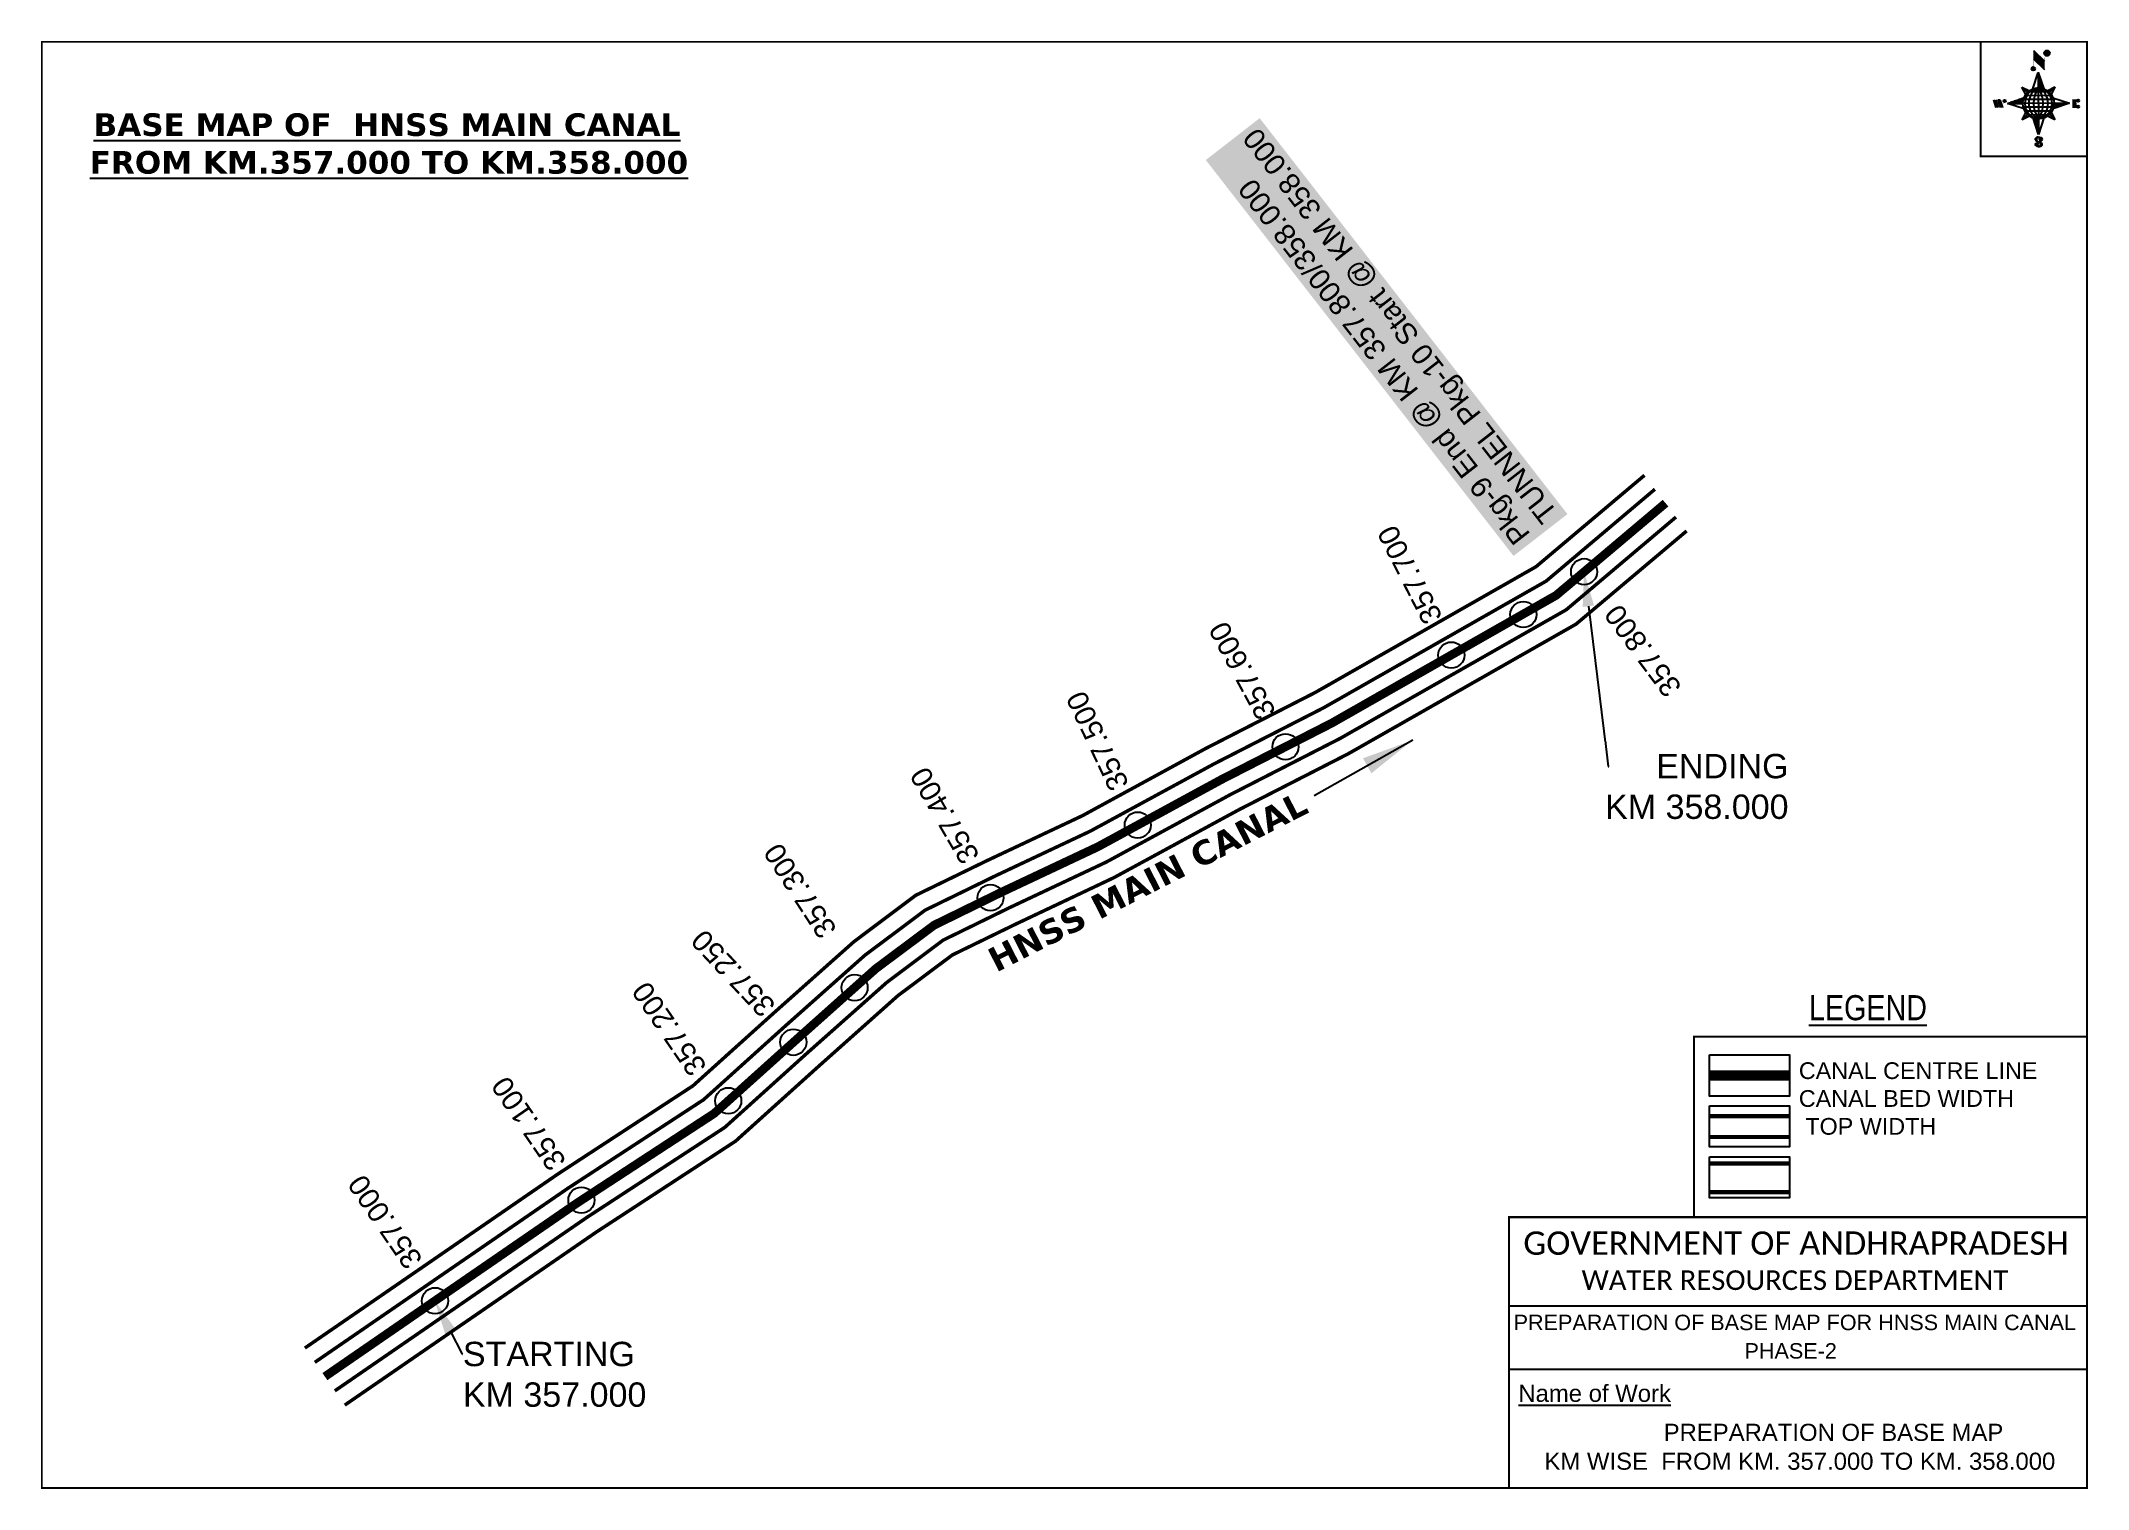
# Model space of a CAD drawing. Header units: inches. Extents: x 806201 to 807377, y 1576041 to 1576873.
import ezdxf
from ezdxf import colors
from ezdxf.entities.mleader import LeaderData, LeaderLine
from ezdxf.enums import TextEntityAlignment as Align
from ezdxf.math import Vec2, Vec3

# ---------------------------------------------------------------- set-up
doc = ezdxf.new("R2010")
doc.units = ezdxf.units.IN
doc.header["$LTSCALE"] = 15
doc.header["$MEASUREMENT"] = 0
doc.header["$PDMODE"] = 32
doc.header["$PDSIZE"] = 15
doc.linetypes.add('HIDDEN2', pattern=[0.1875, 0.125, -0.0625])
for name, color, linetype in [('AQUADUCT', 1, 'Continuous'), ('bord', 1, 'Continuous'), ('CANAL1', 7, 'Continuous'), ('CSMark', 72, 'Continuous'), ('DCBMS', 232, 'Continuous'), ('PAGE', 7, 'Continuous'), ('STRUCTURE', 5, 'Continuous'), ('TEXT', 6, 'Continuous')]:
    doc.layers.add(name, color=color, linetype=linetype)
doc.styles.add('ARIALN', font='ARIALN.TTF')
doc.styles.get("Standard").update_dxf_attribs({"font": 'arial.ttf'})
doc.dimstyles.get("Standard").update_dxf_attribs({"dimtxt": 20, "dimasz": 0.18, "dimexe": 0.18, "dimexo": 0.0625, "dimgap": 0.09, "dimtad": 0, "dimtih": 1, "dimtoh": 1, "dimdec": 4, "dimzin": 0, "dimdsep": 46, "dimtxsty": 'Standard', "dimcen": 0.09, "dimadec": 0, "dimazin": 0, "dimtfac": 1, "dimtdec": 4, "dimtofl": 0, "dimtmove": 0, "dimatfit": 3, "dimfxl": 0, "dimtolj": 1, "dimtzin": 0, "dimarcsym": 0})
pattern_1 = [(267.297113149, (-8720374.938, 50637915.138), (10.5367255337, -0.497431438), [])]
pattern_2 = [(357.297113149, (-8720374.938, 50637915.138), (0.497431438, 10.5367255337), [])]

# ---------------------------------------------------------------- blocks, each defined once
blk = doc.blocks.new('*X26')
at = {"color": 0, "linetype": 'Continuous'}
for p, q in [((6321.6, 240.5), (6322.3, 241.2)), ((6321.6, 240.3), (6322.3, 241)), ((6321.6, 240.1), (6322.3, 240.8)), ((6321.6, 239.9), (6322.4, 240.7)), ((6321.6, 239.8), (6322.4, 240.6)), ((6321.6, 239.6), (6322.5, 240.5)), ((6321.6, 239.4), (6322.5, 240.3)), ((6321.6, 239.2), (6322.6, 240.2)), ((6321.7, 239.1), (6322.6, 240.1)), ((6321.8, 240.8), (6322.4, 241.4)), ((6321.8, 239), (6322.7, 240)), ((6321.8, 239), (6322.8, 239.9)), ((6321.9, 238.9), (6322.9, 239.8)), ((6322, 238.8), (6323, 239.7)), ((6322.1, 241.3), (6322.4, 241.6)), ((6322.1, 238.7), (6323.1, 239.6)), ((6322.2, 238.6), (6323.1, 239.6)), ((6322.3, 238.5), (6323.2, 239.5)), ((6322.4, 238.5), (6323.3, 239.4)), ((6322.5, 238.4), (6323.4, 239.3)), ((6322.7, 238.4), (6323.6, 239.3)), ((6322.8, 238.3), (6323.7, 239.2)), ((6322.9, 238.3), (6323.8, 239.1)), ((6323.1, 238.2), (6323.9, 239.1)), ((6323.2, 238.2), (6324, 239)), ((6323.3, 238.2), (6324.2, 239)), ((6323.5, 238.1), (6324.3, 238.9)), ((6323.7, 238.1), (6324.4, 238.9)), ((6323.8, 238.1), (6324.6, 238.8)), ((6324.1, 238.2), (6324.7, 238.8)), ((6324.3, 238.3), (6324.9, 238.8)), ((6324.6, 238.3), (6325.1, 238.8)), ((6324.8, 238.4), (6325.2, 238.8)), ((6325.1, 238.5), (6325.4, 238.8)), ((6325.4, 238.6), (6325.6, 238.8))]:
    blk.add_line(p, q, dxfattribs=at)
blk = doc.blocks.new('*X25')
at = {"color": 0, "linetype": 'Continuous'}
for p, q in [((6324.4, 240.3), (6324.5, 240.4)), ((6324.6, 240.3), (6324.8, 240.5)), ((6324.7, 240.2), (6325, 240.5)), ((6324.8, 240.2), (6325.2, 240.6)), ((6325, 240.1), (6325.5, 240.6)), ((6325.1, 240.1), (6325.6, 240.6)), ((6325.2, 240), (6325.8, 240.6)), ((6325.3, 240), (6326, 240.6)), ((6325.4, 239.9), (6326.1, 240.6)), ((6325.5, 239.8), (6326.2, 240.5)), ((6325.6, 239.8), (6326.3, 240.5)), ((6325.7, 239.7), (6326.5, 240.4)), ((6325.9, 239.6), (6326.6, 240.3)), ((6326, 239.5), (6326.7, 240.3)), ((6326, 239.4), (6326.8, 240.2)), ((6326.1, 239.3), (6327, 240.2)), ((6326.2, 239.3), (6327.1, 240.1)), ((6326.3, 239.2), (6327.1, 240)), ((6326.4, 239.1), (6327.2, 239.9)), ((6326.5, 239), (6327.3, 239.8)), ((6326.5, 238.9), (6327.4, 239.7)), ((6326.6, 238.8), (6327.5, 239.6)), ((6326.7, 238.7), (6327.5, 239.5)), ((6326.8, 238.6), (6327.6, 239.4)), ((6326.8, 238.5), (6327.7, 239.3)), ((6326.8, 236.5), (6327.4, 237)), ((6326.9, 238.3), (6327.8, 239.2)), ((6326.9, 238.2), (6327.9, 239.1)), ((6326.9, 236.8), (6327.6, 237.4)), ((6327, 238.1), (6327.8, 239)), ((6327, 237.9), (6327.8, 238.8)), ((6327, 237.8), (6327.8, 238.6)), ((6327, 237.6), (6327.8, 238.4)), ((6327, 237.4), (6327.8, 238.2)), ((6327, 237.3), (6327.8, 238)), ((6327, 237.1), (6327.8, 237.9))]:
    blk.add_line(p, q, dxfattribs=at)
blk = doc.blocks.new('H')
at = {"layer": 'bord', "extrusion": (0.000427885, 0.004792, 0.999988)}
h = blk.add_hatch(dxfattribs=at)
h.set_pattern_fill('LINE', color=8, scale=84.387686, angle=-2.7029, style=0)
h.set_pattern_definition(pattern_2)
h.paths.add_polyline_path([(-492, 786, -0.090992), (-448, 775), (-486, 912)])
h = blk.add_hatch(dxfattribs=at)
h.set_pattern_fill('LINE', color=8, scale=84.387686, angle=-92.7029, style=0)
h.set_pattern_definition(pattern_1)
h.paths.add_polyline_path([(-625, 665, -0.090992), (-615, 710), (-751, 671)])
h = blk.add_hatch(dxfattribs=at)
h.set_pattern_fill('LINE', color=8, scale=84.387686, angle=-2.7029, style=0)
h.set_pattern_definition(pattern_2)
h.paths.add_polyline_path([(-504, 533, -0.090992), (-549, 543), (-510, 406)])
h = blk.add_hatch(dxfattribs=at)
h.set_pattern_fill('LINE', color=8, scale=84.387686, angle=-92.7029, style=0)
h.set_pattern_definition(pattern_1)
h.paths.add_polyline_path([(-246, 647), (-372, 653, -0.090992), (-382, 609)])
for p, q in [((-519, 1020, -1217), (-435, 927, -1216)), ((-516, 1087, -1217), (-432, 994, -1217)), ((-538, 774, -1216), (-487, 906, -1216)), ((-487, 906, -1216), (-493, 780, -1216)), ((-487, 906, -1216), (-448, 769, -1216)), ((-865, 701, -1215), (-847, 638, -1215)), ((-847, 700, -1215), (-829, 637, -1215)), ((-829, 699, -1215), (-811, 636, -1215)), ((-829, 699, -1215), (-811, 698, -1215)), ((-811, 698, -1215), (-794, 635, -1215)), ((-752, 665, -1215), (-615, 704, -1215)), ((-627, 794, -1216), (-567, 760, -1216)), ((-627, 794, -1216), (-584, 747, -1215)), ((-599, 731, -1215), (-627, 794, -1216)), ((-421, 753, -1216), (-359, 781, -1216)), ((-359, 781, -1216), (-405, 739, -1216)), ((-359, 781, -1216), (-392, 721, -1215)), ((-379, 693, -1215), (-246, 641, -1215)), ((-213, 669, -1215), (-217, 601, -1215)), ((-752, 665, -1215), (-625, 659, -1215)), ((-619, 614, -1215), (-752, 665, -1215)), ((-639, 526, -1214), (-606, 585, -1215)), ((-639, 526, -1214), (-593, 568, -1215)), ((-577, 553, -1215), (-639, 526, -1214)), ((-511, 400, -1214), (-549, 537, -1214)), ((-460, 533, -1215), (-511, 400, -1214)), ((-505, 527, -1214), (-511, 400, -1214)), ((-371, 513, -1214), (-431, 546, -1215)), ((-371, 513, -1214), (-414, 560, -1215)), ((-399, 576, -1215), (-371, 513, -1214)), ((-246, 641, -1215), (-383, 603, -1215)), ((-373, 647, -1215), (-246, 641, -1215)), ((-197, 600, -1215), (-194, 668, -1215))]:
    blk.add_line(p, q, dxfattribs=at)
at = {"layer": 'bord', "color": 8, "linetype": 'ByBlock', "extrusion": (0.000427885, 0.004792, 0.999988)}
for p, q in [((-375, 679, -1215), (-620, 691, -1215)), ((-386, 711, -1215), (-605, 722, -1215)), ((-411, 744, -1216), (-578, 752, -1216)), ((-493, 780, -1216), (-505, 527, -1214)), ((-373, 647, -1215), (-625, 659, -1215)), ((-378, 616, -1215), (-623, 628, -1215)), ((-392, 585, -1215), (-611, 595, -1215)), ((-420, 555, -1215), (-587, 562, -1215))]:
    blk.add_line(p, q, dxfattribs=at)
at = {"layer": 'bord', "extrusion": (0.000427885, 0.004792, 0.999988), "elevation": -1212}
for points, const_width in [([(-522, 960), (-516, 1093)], 1.61), ([(-434, 933), (-428, 1066)], 1.61), ([(-870, 707), (-846, 706)], 0.642), ([(-829, 643), (-821, 678)], 0.642), ([(-793, 641), (-782, 694)], 0.642), ([(-223, 676), (-174, 673)], 0.706), ([(-829, 643), (-855, 644)], 0.642), ([(-811, 642), (-784, 641)], 0.642), ([(-177, 605), (-226, 607)], 0.706), ([(-195, 645), (-185, 644)], 0.706)]:
    blk.add_lwpolyline(points, dxfattribs=dict(at, const_width=const_width))
for points, const_width in [([(-414, 1073, 1), (-398, 1058, 1)], 22.3), ([(-530, 950, 1), (-520, 939, 1)], 14.8), ([(-776, 697, 1), (-769, 690, 1)], 8.9), ([(-180, 618, 1), (-173, 611, 1)], 9.79), ([(-178, 667, 1), (-171, 660, 1)], 9.79), ([(-490, 362, 1), (-498, 369, 1)], 11.1), ([(-525, 322, 1), (-533, 329, 1)], 11.1)]:
    blk.add_lwpolyline(points, format="xyb", close=True, dxfattribs=dict(at, const_width=const_width))
for points in [[(-537, 317), (-531, 310), (-520, 307), (-505, 307), (-494, 310), (-486, 318), (-487, 326), (-491, 333), (-494, 336), (-503, 341), (-522, 347), (-530, 352), (-534, 355), (-537, 363), (-537, 373), (-530, 381), (-520, 384), (-504, 384), (-493, 380), (-487, 373)], [(-522, 348), (-526, 354), (-528, 361), (-528, 371), (-526, 375), (-521, 381), (-515, 384)], [(-505, 307), (-499, 312), (-497, 319), (-497, 327), (-501, 335), (-509, 343)]]:
    blk.add_lwpolyline(points, dxfattribs=at)
at = {"layer": 'bord', "extrusion": (0.000427885, 0.004792, 0.999988)}
for centre, radius in [((-406, 1065, -1212), 22.3), ((-525, 944, -1212), 14.8), ((-773, 694, -1212), 8.9), ((-498, 659, -1212), 127), ((-177, 615, -1212), 9.79), ((-174, 663, -1212), 9.79), ((-494, 365, -1212), 11.1), ((-529, 325, -1212), 11.1)]:
    blk.add_circle(centre, radius, dxfattribs=at)
at = {"layer": 'bord', "color": 8, "linetype": 'ByBlock', "extrusion": (0.000427885, 0.004792, 0.999988)}
for centre, radius, start, end in [((-482, 658, -1212), 128, 94.9254, 259.6691), ((-437, 656, -1212), 141, 113.2864, 241.308), ((-316, 651, -1212), 222, 142.5892, 212.0053), ((-560, 662, -1212), 141, 293.2864, 61.308), ((-681, 668, -1212), 222, 322.5892, 32.0053), ((-515, 660, -1212), 128, 274.9254, 79.6691)]:
    blk.add_arc(centre, radius, start, end, dxfattribs=at)
at = {"layer": 'bord', "extrusion": (0.000427885, 0.004792, 0.999988)}
for points in [[(-516, 1093, -1212), (-431, 1000, -1212), (-519, 1026, -1212), (-434, 933, -1212)], [(-864, 707, -1212), (-846, 706, -1212), (-846, 644, -1212), (-829, 643, -1212)], [(-829, 705, -1212), (-811, 704, -1212), (-811, 642, -1212), (-793, 641, -1212)], [(-193, 674, -1212), (-197, 606, -1212), (-213, 675, -1212), (-216, 607, -1212)]]:
    blk.add_solid(points, dxfattribs=at)
at = {"layer": 'bord', "extrusion": (0.000427885, 0.004792, 0.999988), "xscale": 7.977342409717546, "yscale": 7.977342408231451, "zscale": 7.977342408476333, "rotation": 138.0840426661453}
for name, p in [('*X25', (38301, -31929, -1212)), ('*X26', (38314, -31951, -1212))]:
    blk.add_blockref(name, p, dxfattribs=at)

msp = doc.modelspace()

# ---------------------------------------------------------------- linework, layer by layer
at = {"layer": 'CANAL1', "color": 200, "const_width": 2}
for points in [[(806352.4, 1576122.2), (806497.8, 1576222.2), (806575.4, 1576272.9), (806621.7, 1576314.6), (806667.9, 1576355.7), (806703.5, 1576382.4), (806744, 1576402.1), (806799.2, 1576428.1), (806870.2, 1576466.8), (806933, 1576498.9), (807059.9, 1576571.2), (807122.2, 1576623.7)], [(806375.3, 1576089.4), (806520.1, 1576189), (806599.9, 1576241.1), (806648.4, 1576284.8), (806693.2, 1576324.7), (806724.5, 1576348.1), (806761.3, 1576366), (806817.3, 1576392.5), (806888.9, 1576431.4), (806952, 1576463.7), (807082.9, 1576538.2), (807146.4, 1576591.7)]]:
    msp.add_lwpolyline(points, dxfattribs=at)
at = {"layer": 'CANAL1', "color": 5, "const_width": 2}
for points in [[(806358.1, 1576114), (806503.4, 1576213.9), (806581.5, 1576264.9), (806628.4, 1576307.2), (806674.2, 1576347.9), (806708.8, 1576373.8), (806748.3, 1576393.1), (806803.7, 1576419.2), (806874.9, 1576457.9), (806937.8, 1576490.1), (807065.7, 1576562.9), (807128.2, 1576615.7)], [(806369.6, 1576097.6), (806514.5, 1576197.3), (806593.7, 1576249), (806641.7, 1576292.3), (806686.9, 1576332.4), (806719.2, 1576356.6), (806757, 1576375.1), (806812.8, 1576401.4), (806884.2, 1576440.2), (806947.3, 1576472.5), (807077.2, 1576546.4), (807140.3, 1576599.7)]]:
    msp.add_lwpolyline(points, dxfattribs=at)
at = {"layer": 'CANAL1', "color": 1, "linetype": 'HIDDEN2', "ltscale": 8, "const_width": 5}
msp.add_lwpolyline([(806363.9, 1576105.8), (806427.2, 1576149.4), (806508.9, 1576205.6), (806587.6, 1576257), (806633.1, 1576297.9), (806680.5, 1576340.2), (806714, 1576365.2), (806752.6, 1576384.1), (806808.2, 1576410.3), (806879.5, 1576449.1), (806915.9, 1576467.7), (806942.5, 1576481.3), (807071.4, 1576554.7), (807087.6, 1576568.3), (807134.3, 1576607.7)], dxfattribs=at)
at = {"layer": 'CANAL1', "color": 1, "ltscale": 100, "const_width": 2}
msp.add_lwpolyline([(807087.6, 1576568.3), (807134.3, 1576607.7)], dxfattribs=at)
at = {"layer": 'CANAL1', "color": 1, "linetype": 'HIDDEN2', "ltscale": 100, "const_width": 6, "elevation": -0.4}
msp.add_lwpolyline([(807205.5, 1576278.8), (807159.5, 1576278.8)], dxfattribs=at)
at = {"layer": 'CANAL1', "color": 5, "const_width": 2.4, "elevation": -0.4}
for points in [[(807205.5, 1576255.5), (807159.5, 1576255.5)], [(807205.5, 1576243.5), (807159.5, 1576243.5)]]:
    msp.add_lwpolyline(points, dxfattribs=at)
at = {"layer": 'CANAL1', "color": 200, "const_width": 2.4, "elevation": -0.4}
for points in [[(807205.5, 1576228.3), (807159.5, 1576228.3)], [(807205.5, 1576211.8), (807159.5, 1576211.8)]]:
    msp.add_lwpolyline(points, dxfattribs=at)
at = {"layer": 'CSMark', "color": 3}
for p in [(807087.5, 1576568.3), (807052.6, 1576543.7), (807011.2, 1576520.4), (806915.9, 1576467.7), (806831, 1576422.7), (806746.4, 1576381), (806668.3, 1576329.3), (806633.1, 1576297.9), (806595.7, 1576264.3), (806511.3, 1576207.2), (806427.2, 1576149.4)]:
    msp.add_point(p, dxfattribs=at)
at = {"layer": 'PAGE', "const_width": 1}
msp.add_lwpolyline([(806201.2, 1576041.8), (807376.5, 1576041.8), (807376.5, 1576872.8), (806201.2, 1576872.8), (806201.2, 1576041.8)], dxfattribs=at)
at = {"layer": 'PAGE'}
for points, const_width in [([(807376.5, 1576872.8), (807315.4, 1576872.8), (807315.4, 1576807), (807376.5, 1576807)], 1), ([(807150.7, 1576301.2), (807376.5, 1576301.2), (807376.5, 1576197.4), (807150.7, 1576197.4)], 1.2), ([(807044.4, 1576197.4), (807376.5, 1576197.4), (807376.5, 1576041.8), (807044.4, 1576041.8)], 1.2)]:
    msp.add_lwpolyline(points, close=True, dxfattribs=dict(at, const_width=const_width))
at = {"layer": 'PAGE', "elevation": -0.4}
for points in [[(807159.5, 1576290.6), (807205.5, 1576290.6), (807205.5, 1576267), (807159.5, 1576267)], [(807159.5, 1576261.3), (807205.5, 1576261.3), (807205.5, 1576237.8), (807159.5, 1576237.8)], [(807159.5, 1576232), (807205.5, 1576232), (807205.5, 1576208.5), (807159.5, 1576208.5)]]:
    msp.add_lwpolyline(points, close=True, dxfattribs=at)
at = {"layer": 'PAGE'}
for points in [[(807044.4, 1576146.4), (807376.5, 1576146.4)], [(807044.4, 1576110.1), (807376.5, 1576110.1)]]:
    msp.add_lwpolyline(points, dxfattribs=at)

# ---------------------------------------------------------------- block references
at = {"layer": 'AQUADUCT', "color": 1, "xscale": 0.0703495379661093, "yscale": 0.07034953800030053, "zscale": 0.07034953795990817, "rotation": 3.078330607406165}
msp.add_blockref('H', (807386.1, 1576793.4, 85.4), dxfattribs=at)

# ---------------------------------------------------------------- texts
at = {"layer": 'CANAL1', "insert": (806742.5, 1576349.9), "char_height": 14, "width": 205.129, "attachment_point": 1, "rotation": 27.1177}
msp.add_mtext('\\pi0.96322;{\\fVerdana|b1|i0|c0|p34;HNSS MAIN CANAL}', dxfattribs=at)
at = {"layer": 'CSMark', "color": 1}
for s, rotation, p in [('357.700', 117.0833, (807001.1, 1576539.5)), ('357.600', 118.5383, (806905.5, 1576484.8)), ('357.800', 126.6429, (807139.3, 1576498.5)), ('357.500', 115.3887, (806820.8, 1576443.6)), ('357.400', 120.3387, (806735.3, 1576402)), ('357.300', 123.1379, (806653.5, 1576359.5)), ('357.250', 133.1842, (806619.2, 1576315.4)), ('357.200', 124.5184, (806578.9, 1576280.6)), ('357.100', 124.5184, (806498.1, 1576226.2)), ('357.000', 124.5184, (806415.6, 1576169.7))]:
    msp.add_text(s, height=12, rotation=rotation, dxfattribs=at).set_placement(p, align=Align.MIDDLE_LEFT)
at = {"layer": 'PAGE', "extrusion": (0.000201441, 0.004807, 0.999988), "style": 'ARIALN'}
msp.add_text('%%ULEGEND', height=14.4, rotation=359.9999, dxfattribs=at).set_placement((807250.6, 1576298.8, 7739.7), align=Align.MIDDLE)
at = {"layer": 'PAGE', "extrusion": (0.000201441, 0.004807, 0.999988)}
for s, height, p in [('PREPARATION OF BASE MAP FOR HNSS MAIN CANAL', 8.878, (807047, 1576113.5, 7738.8)), ('%%UName of Work', 9.822, (807049.7, 1576072.3, 7737.4))]:
    msp.add_text(s, height=height, rotation=359.9999, dxfattribs=at).set_placement(p)
for s, height, p in [('PHASE-2', 8.88, (807206.2, 1576101.6, 7738.7)), ('PREPARATION OF BASE MAP', 9.822, (807230.8, 1576054.8, 7737.5)), ('KM WISE  FROM KM. 357.000 TO KM. 358.000', 9.822, (807211.5, 1576038.2, 7737.5))]:
    msp.add_text(s, height=height, rotation=359.9999, dxfattribs=at).set_placement(p, align=Align.MIDDLE_CENTER)
at = {"layer": 'PAGE', "extrusion": (0.000201441, 0.004807, 0.999988), "attachment_point": 1, "text_direction": (1, -1e-06, -0.000201)}
for s, insert, char_height, width in [('CANAL CENTRE LINE CANAL BED WIDTH {\\H2.3717x; }\\P TOP WIDTH{\\H1.9152x; }', (807210.9, 1576286.4, -0.4), 9.6, 168.926), ('\\pi3.5885;{\\fCalibri|b0|i0|c0|p34;\\H1.3333x;GOVERNMENT OF ANDHRAPRADESH\\P\\pi37.073;\\H0.83998x;WATER RESOURCES DEPARTMENT}', (807049, 1576189.2, -1.3), 10.059, 321.276)]:
    msp.add_mtext(s, dxfattribs=dict(at, insert=insert, char_height=char_height, width=width))
at = {"layer": 'STRUCTURE', "color": 5, "insert": (807047.6, 1576582.4), "char_height": 12, "width": 280.949, "attachment_point": 1, "rotation": 127.8583, "bg_fill": 1, "box_fill_scale": 1.3, "bg_fill_color": 7, "bg_fill_true_color": 16777215, "bg_fill_transparency": 4390977}
msp.add_mtext('Pkg-9 End @ KM 357.800/358.000\\PTUNNEL Pkg-10 Start @ KM 358.000', dxfattribs=at)
at = {"layer": 'TEXT', "color": 1, "insert": (806209.2, 1576831.7), "char_height": 13, "width": 379.826, "attachment_point": 1}
msp.add_mtext('\\pi21.755;{\\fVerdana|b1|i0|c0|p34;\\LBASE MAP OF  HNSS MAIN CANAL \\P\\pi19.564;FROM KM.357.000 TO KM.358.000}', dxfattribs=at)

# ---------------------------------------------------------------- leaders
at = {"layer": 'CANAL1'}
msp.add_leader([(806989, 1576471.5), (806932.3, 1576439.6)], dimstyle='Standard', override={"dimasz": 30, "dimgap": 0.09, "dimtad": 0}, dxfattribs=at)
at = {"layer": 'DCBMS', "color": 5}
ml = msp.add_multileader_mtext('Standard', dxfattribs=at)
ml.set_content('STARTING\\PKM 357.000', color=5)
ml.set_leader_properties()
ml.build(insert=Vec2(0, 0))
ml.multileader.update_dxf_attribs({"dogleg_length": 0.36, "arrow_head_size": 20})
ctx = ml.context
ctx.base_point, ctx.char_height, ctx.arrow_head_size, ctx.landing_gap_size, ctx.plane_origin = Vec3(806443.1, 1576118.7), 14, 20, 0.09, Vec3(806614, 1576191.5)
notes = []
notes.append((ctx, [(1, (1, 1, 0), (806442.7, 1576118.7), (1, 0), 0.36, [(0, [(806426.9, 1576149.5)], 0, [])])]))
ctx.mtext.insert, ctx.mtext.flow_direction = Vec3(806443.2, 1576125.8), 5
for ctx, leaders in notes:
    for number, flags, end, landing, length, lines in leaders:
        leader = LeaderData()
        leader.index, (leader.has_last_leader_line, leader.has_dogleg_vector, leader.attachment_direction) = number, flags
        leader.last_leader_point, leader.dogleg_vector, leader.dogleg_length = Vec3(end), Vec3(landing), length
        for number, points, colour, breaks in lines:
            line = LeaderLine()
            line.index, line.vertices, line.color, line.breaks = number, Vec3.list(points), colors.encode_raw_color(colour), breaks
            leader.lines.append(line)
        ctx.leaders.append(leader)

# ---------------------------------------------------------------- next in the draw order: leaders
ml = msp.add_multileader_mtext('Standard', dxfattribs=at)
ml.set_content('ENDING \\PKM 358.000', color=5)
ml.set_leader_properties()
ml.build(insert=Vec2(0, 0))
ml.multileader.update_dxf_attribs({"dogleg_length": 0.36, "arrow_head_size": 20})
ctx = ml.context
ctx.base_point, ctx.char_height, ctx.arrow_head_size, ctx.landing_gap_size, ctx.plane_origin = Vec3(807101.8, 1576456.4), 14, 20, 0.09, Vec3(807245.5, 1576668.8)
ctx.text_align_type = 2
notes = []
notes.append((ctx, [(1, (1, 1, 0), (807101.4, 1576456.4), (1, 0), 0.36, [(0, [(807087.5, 1576568.3)], 0, [])])]))
ctx.mtext.insert, ctx.mtext.width, ctx.mtext.alignment, ctx.mtext.flow_direction = Vec3(807205, 1576463.6), 109.049, 3, 5
ctx.mtext.has_bg_fill, ctx.mtext.bg_color, ctx.mtext.bg_scale_factor, ctx.mtext.bg_transparency, ctx.mtext.use_window_bg_color = 1, -1027028792, 1.5, 0, 1
for ctx, leaders in notes:
    for number, flags, end, landing, length, lines in leaders:
        leader = LeaderData()
        leader.index, (leader.has_last_leader_line, leader.has_dogleg_vector, leader.attachment_direction) = number, flags
        leader.last_leader_point, leader.dogleg_vector, leader.dogleg_length = Vec3(end), Vec3(landing), length
        for number, points, colour, breaks in lines:
            line = LeaderLine()
            line.index, line.vertices, line.color, line.breaks = number, Vec3.list(points), colors.encode_raw_color(colour), breaks
            leader.lines.append(line)
        ctx.leaders.append(leader)

doc.saveas('drawing.dxf')
